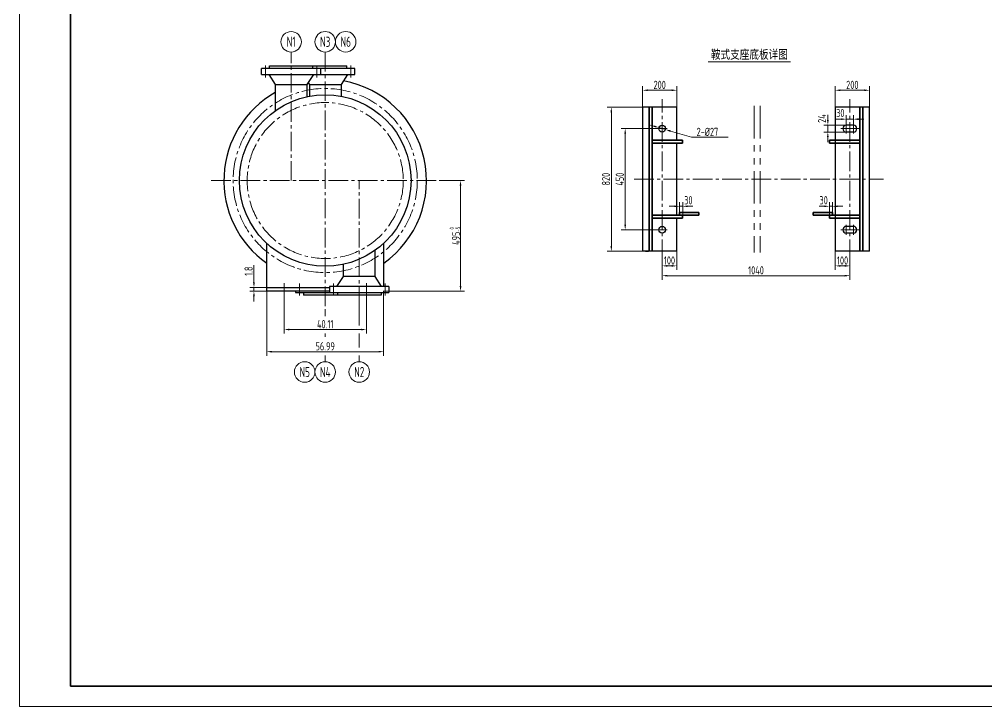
# Model space of a CAD drawing. Header units: millimetres. Extents: x 5765 to 6606, y -201 to 393.
# Drawn here: x 5765 to 6236.4, y -200.6 to 134.6 of the extents above; entities that cross this region are included whole.
import ezdxf
from ezdxf.enums import TextEntityAlignment as Align

# ---------------------------------------------------------------- set-up
doc = ezdxf.new("R2010")
doc.units = ezdxf.units.MM
doc.linetypes.add('CENTER2', pattern=[28.575, 19.05, -3.175, 3.175, -3.175])
doc.linetypes.add('PHANTOM2', pattern=[31.75, 15.875, -3.175, 3.175, -3.175, 3.175, -3.175])
for name, color, linetype, lineweight in [('1粗实线', 7, 'Continuous', 35), ('2细实线', 3, 'Continuous', 13), ('3中心线', 1, 'CENTER2', 13), ('5双点划线', 2, 'PHANTOM2', 13), ('7文本', 2, 'Continuous', 13), ('8标注', 3, 'Continuous', 13), ('9图表', 4, 'Continuous', 13)]:
    doc.layers.add(name, color=color, linetype=linetype, lineweight=lineweight)
doc.styles.add('lanpec', font='bpec_e.shx', dxfattribs={"width": 0.75, "bigfont": 'hztxt.shx'})
doc.styles.add('lanpec-dim', font='bpec_e.shx', dxfattribs={"width": 0.75})
doc.dimstyles.new('lanpec', dxfattribs={"dimtxt": 4, "dimasz": 2.5, "dimexe": 2, "dimexo": 0, "dimtad": 1, "dimdsep": 46, "dimtxsty": 'lanpec-dim', "dimcen": 2.5, "dimclrd": 256, "dimclre": 256, "dimclrt": 256, "dimazin": 0, "dimtfac": 1, "dimtmove": 0, "dimatfit": 3, "dimfxl": 1, "dimlwd": -1, "dimlwe": -1, "dimarcsym": 0})
doc.dimstyles.new('lanpec$0', dxfattribs={"dimscale": 10, "dimtxt": 4, "dimasz": 2.5, "dimexe": 2, "dimexo": 0, "dimtad": 1, "dimdec": 1, "dimdsep": 46, "dimtxsty": 'lanpec-dim', "dimcen": 0.09, "dimclrd": 256, "dimclre": 256, "dimclrt": 256, "dimadec": 1, "dimazin": 0, "dimtfac": 0.707, "dimtdec": 1, "dimtmove": 0, "dimatfit": 3, "dimfxl": 1, "dimarcsym": 0})
doc.dimstyles.new('lanpec$3', dxfattribs={"dimtxt": 4, "dimasz": 2.5, "dimexe": 2, "dimexo": 0, "dimtad": 1, "dimtih": 1, "dimtoh": 1, "dimdsep": 46, "dimtxsty": 'lanpec-dim', "dimcen": 2.5, "dimclrd": 256, "dimclre": 256, "dimclrt": 256, "dimazin": 0, "dimtfac": 1, "dimtmove": 0, "dimatfit": 3, "dimfxl": 1, "dimlwd": -1, "dimlwe": -1, "dimarcsym": 0})

# ---------------------------------------------------------------- blocks, each defined once
blk = doc.blocks.new('A1')
at = {"layer": '1粗实线'}
blk.add_lwpolyline([(-816, 10), (-10, 10), (-10, 584), (-816, 584)], close=True, dxfattribs=at)
at = {"layer": '9图表'}
blk.add_lwpolyline([(-841, 0), (0, 0), (0, 594), (-841, 594)], close=True, dxfattribs=at)
blk = doc.blocks.new('*D72')
at = {"layer": '8标注', "transparency": 16777216}
for p, q in [((5894.02, 0.08), (5894.02, -18.68)), ((5934.13, 0.08), (5934.13, -18.68)), ((5896.52, -16.68), (5931.63, -16.68))]:
    blk.add_line(p, q, dxfattribs=at)
for points in [[(5896.52, -16.27), (5896.52, -17.1), (5894.02, -16.68)], [(5931.63, -16.27), (5931.63, -17.1), (5934.13, -16.68)]]:
    blk.add_solid(points, dxfattribs=at)
at = {"layer": 'Defpoints', "color": 0, "transparency": 16777216}
for p in [(5894.02, 0.08), (5934.13, 0.08), (5934.13, -16.68)]:
    blk.add_point(p, dxfattribs=at)
at = {"layer": '8标注', "transparency": 16777216, "insert": (5914.07, -14.06), "char_height": 4, "attachment_point": 5, "style": 'lanpec-dim'}
blk.add_mtext('40.11', dxfattribs=at)
blk = doc.blocks.new('*D73')
at = {"layer": '8标注', "transparency": 16777216}
for p, q in [((5885.57, 4.3), (5885.57, -29.48)), ((5942.56, 2.13), (5942.56, -29.48)), ((5888.07, -27.48), (5940.06, -27.48))]:
    blk.add_line(p, q, dxfattribs=at)
for points in [[(5888.07, -27.07), (5888.07, -27.9), (5885.57, -27.48)], [(5940.06, -27.07), (5940.06, -27.9), (5942.56, -27.48)]]:
    blk.add_solid(points, dxfattribs=at)
at = {"layer": 'Defpoints', "color": 0, "transparency": 16777216}
for p in [(5885.57, 4.3), (5942.56, 2.13), (5942.56, -27.48)]:
    blk.add_point(p, dxfattribs=at)
at = {"layer": '8标注', "transparency": 16777216, "insert": (5914.07, -24.86), "char_height": 4, "attachment_point": 5, "style": 'lanpec-dim'}
blk.add_mtext('56.99', dxfattribs=at)
blk = doc.blocks.new('*D57')
at = {"layer": '8标注', "transparency": 16777216}
for p, q in [((5969.57, 55.96), (5982.03, 55.96)), ((5980.03, 53.46), (5980.03, 4.51)), ((5942.57, 2.01), (5982.03, 2.01))]:
    blk.add_line(p, q, dxfattribs=at)
for points in [[(5979.61, 53.46), (5980.45, 53.46), (5980.03, 55.96)], [(5979.61, 4.51), (5980.45, 4.51), (5980.03, 2.01)]]:
    blk.add_solid(points, dxfattribs=at)
at = {"layer": 'Defpoints', "color": 0, "transparency": 16777216}
for p in [(5969.57, 55.96), (5942.57, 2.01), (5980.03, 2.01)]:
    blk.add_point(p, dxfattribs=at)
at = {"layer": '8标注', "transparency": 16777216, "insert": (5977.3, 28.98), "char_height": 4, "attachment_point": 5, "rotation": 90, "style": 'lanpec-dim'}
blk.add_mtext('495{\\H0.525x;\\S 0^ -5;}', dxfattribs=at)
blk = doc.blocks.new('*D42')
at = {"layer": '8标注', "transparency": 16777216}
for p, q in [((6068.77, 91.74), (6068.77, 101.98)), ((6071.27, 99.98), (6082.9, 99.98)), ((6085.4, 91.74), (6085.4, 101.98))]:
    blk.add_line(p, q, dxfattribs=at)
for points in [[(6071.27, 100.4), (6071.27, 99.57), (6068.77, 99.98)], [(6082.9, 100.4), (6082.9, 99.57), (6085.4, 99.98)]]:
    blk.add_solid(points, dxfattribs=at)
at = {"layer": 'Defpoints', "color": 0, "transparency": 16777216}
for p in [(6085.4, 99.98), (6068.77, 91.74), (6085.4, 91.74)]:
    blk.add_point(p, dxfattribs=at)
at = {"layer": '8标注', "transparency": 16777216, "insert": (6077.08, 102.61), "char_height": 4, "attachment_point": 5, "style": 'lanpec-dim'}
blk.add_mtext('200', dxfattribs=at)
blk = doc.blocks.new('*D67')
at = {"layer": '8标注', "transparency": 16777216}
for p, q in [((6162.63, 91.74), (6162.63, 101.98)), ((6165.13, 99.98), (6176.76, 99.98)), ((6179.26, 91.74), (6179.26, 101.98))]:
    blk.add_line(p, q, dxfattribs=at)
for points in [[(6165.13, 100.4), (6165.13, 99.57), (6162.63, 99.98)], [(6176.76, 100.4), (6176.76, 99.57), (6179.26, 99.98)]]:
    blk.add_solid(points, dxfattribs=at)
at = {"layer": 'Defpoints', "color": 0, "transparency": 16777216}
for p in [(6179.26, 99.98), (6162.63, 91.74), (6179.26, 91.74)]:
    blk.add_point(p, dxfattribs=at)
at = {"layer": '8标注', "transparency": 16777216, "insert": (6170.95, 102.61), "char_height": 4, "attachment_point": 5, "style": 'lanpec-dim'}
blk.add_mtext('200', dxfattribs=at)
blk = doc.blocks.new('*D43')
at = {"layer": '8标注', "transparency": 16777216}
for p, q in [((6078.28, 17.7), (6078.28, 7.58)), ((6169.75, 17.7), (6169.75, 7.58)), ((6080.78, 9.58), (6167.25, 9.58))]:
    blk.add_line(p, q, dxfattribs=at)
for points in [[(6080.78, 9.99), (6080.78, 9.16), (6078.28, 9.58)], [(6167.25, 9.99), (6167.25, 9.16), (6169.75, 9.58)]]:
    blk.add_solid(points, dxfattribs=at)
at = {"layer": 'Defpoints', "color": 0, "transparency": 16777216}
for p in [(6078.28, 17.7), (6169.75, 17.7), (6169.75, 9.58)]:
    blk.add_point(p, dxfattribs=at)
at = {"layer": '8标注', "transparency": 16777216, "insert": (6124.02, 12.2), "char_height": 4, "attachment_point": 5, "style": 'lanpec-dim'}
blk.add_mtext('1040', dxfattribs=at)
blk = doc.blocks.new('*D44')
at = {"layer": '8标注', "transparency": 16777216}
for p, q in [((6159.02, 85.45), (6159.02, 87.95)), ((6168.01, 82.95), (6157.02, 82.95)), ((6159.02, 82.95), (6159.02, 79.62)), ((6168.01, 79.62), (6157.02, 79.62)), ((6159.02, 77.12), (6159.02, 74.62))]:
    blk.add_line(p, q, dxfattribs=at)
for points in [[(6158.6, 85.45), (6159.43, 85.45), (6159.02, 82.95)], [(6158.6, 77.12), (6159.43, 77.12), (6159.02, 79.62)]]:
    blk.add_solid(points, dxfattribs=at)
at = {"layer": 'Defpoints', "color": 0, "transparency": 16777216}
for p in [(6168.01, 82.95), (6159.02, 79.62), (6168.01, 79.62)]:
    blk.add_point(p, dxfattribs=at)
at = {"layer": '8标注', "transparency": 16777216, "insert": (6156.19, 86.17), "char_height": 4, "attachment_point": 5, "rotation": 90, "style": 'lanpec-dim'}
blk.add_mtext('24', dxfattribs=at)
blk = doc.blocks.new('*D45')
at = {"layer": '8标注', "transparency": 16777216}
for p, q in [((6165.51, 85.89), (6163.01, 85.89)), ((6168.01, 82.95), (6168.01, 87.89)), ((6171.48, 85.89), (6168.01, 85.89)), ((6171.48, 82.95), (6171.48, 87.89)), ((6173.98, 85.89), (6176.48, 85.89))]:
    blk.add_line(p, q, dxfattribs=at)
for points in [[(6165.51, 86.3), (6165.51, 85.47), (6168.01, 85.89)], [(6173.98, 86.3), (6173.98, 85.47), (6171.48, 85.89)]]:
    blk.add_solid(points, dxfattribs=at)
at = {"layer": 'Defpoints', "color": 0, "transparency": 16777216}
for p in [(6168.01, 85.89), (6168.01, 82.95), (6171.48, 82.95)]:
    blk.add_point(p, dxfattribs=at)
at = {"layer": '8标注', "transparency": 16777216, "insert": (6165.09, 88.89), "char_height": 4, "attachment_point": 5, "style": 'lanpec-dim'}
blk.add_mtext('30', dxfattribs=at)
blk = doc.blocks.new('*D46')
at = {"layer": '8标注', "transparency": 16777216}
for p, q in [((6075.79, 81.29), (6058.27, 81.29)), ((6060.27, 78.79), (6060.27, 34.47)), ((6075.79, 31.97), (6058.27, 31.97))]:
    blk.add_line(p, q, dxfattribs=at)
for points in [[(6059.85, 78.79), (6060.68, 78.79), (6060.27, 81.29)], [(6059.85, 34.47), (6060.68, 34.47), (6060.27, 31.97)]]:
    blk.add_solid(points, dxfattribs=at)
at = {"layer": 'Defpoints', "color": 0, "transparency": 16777216}
for p in [(6075.79, 81.29), (6060.27, 31.97), (6075.79, 31.97)]:
    blk.add_point(p, dxfattribs=at)
at = {"layer": '8标注', "transparency": 16777216, "insert": (6057.64, 56.63), "char_height": 4, "attachment_point": 5, "rotation": 90, "style": 'lanpec-dim'}
blk.add_mtext('450', dxfattribs=at)
blk = doc.blocks.new('*D47')
at = {"layer": '8标注', "transparency": 16777216}
for p, q in [((6068.77, 91.74), (6051.51, 91.74)), ((6053.51, 24.01), (6053.51, 89.24)), ((6068.77, 21.51), (6051.51, 21.51))]:
    blk.add_line(p, q, dxfattribs=at)
for points in [[(6053.09, 89.24), (6053.92, 89.24), (6053.51, 91.74)], [(6053.09, 24.01), (6053.92, 24.01), (6053.51, 21.51)]]:
    blk.add_solid(points, dxfattribs=at)
at = {"layer": 'Defpoints', "color": 0, "transparency": 16777216}
for p in [(6053.51, 91.74), (6068.77, 91.74), (6068.77, 21.51)]:
    blk.add_point(p, dxfattribs=at)
at = {"layer": '8标注', "transparency": 16777216, "insert": (6050.88, 56.63), "char_height": 4, "attachment_point": 5, "rotation": 90, "style": 'lanpec-dim'}
blk.add_mtext('820', dxfattribs=at)
blk = doc.blocks.new('*D48')
at = {"layer": '8标注', "transparency": 16777216}
for p, q in [((6078.28, 21.51), (6078.28, 12.35)), ((6085.4, 21.51), (6085.4, 12.35)), ((6080.78, 14.35), (6082.9, 14.35))]:
    blk.add_line(p, q, dxfattribs=at)
for points in [[(6080.78, 14.77), (6080.78, 13.93), (6078.28, 14.35)], [(6082.9, 14.77), (6082.9, 13.93), (6085.4, 14.35)]]:
    blk.add_solid(points, dxfattribs=at)
at = {"layer": 'Defpoints', "color": 0, "transparency": 16777216}
for p in [(6078.28, 21.51), (6085.4, 21.51), (6085.4, 14.35)]:
    blk.add_point(p, dxfattribs=at)
at = {"layer": '8标注', "transparency": 16777216, "insert": (6081.84, 16.98), "char_height": 4, "attachment_point": 5, "style": 'lanpec-dim'}
blk.add_mtext('100', dxfattribs=at)
blk = doc.blocks.new('*D49')
at = {"layer": '8标注', "transparency": 16777216}
for p, q in [((6162.63, 21.51), (6162.63, 12.35)), ((6169.75, 21.51), (6169.75, 12.35)), ((6167.25, 14.35), (6165.13, 14.35))]:
    blk.add_line(p, q, dxfattribs=at)
for points in [[(6165.13, 14.77), (6165.13, 13.93), (6162.63, 14.35)], [(6167.25, 14.77), (6167.25, 13.93), (6169.75, 14.35)]]:
    blk.add_solid(points, dxfattribs=at)
at = {"layer": 'Defpoints', "color": 0, "transparency": 16777216}
for p in [(6162.63, 21.51), (6169.75, 21.51), (6162.63, 14.35)]:
    blk.add_point(p, dxfattribs=at)
at = {"layer": '8标注', "transparency": 16777216, "insert": (6166.19, 16.98), "char_height": 4, "attachment_point": 5, "style": 'lanpec-dim'}
blk.add_mtext('100', dxfattribs=at)
blk = doc.blocks.new('*D68')
at = {"layer": '8标注', "transparency": 16777216}
for p, q in [((6074.29, 82.46), (6071.89, 83.17)), ((6076.69, 81.76), (6079.88, 80.82)), ((6092.64, 77.06), (6082.28, 80.11)), ((6105.83, 77.06), (6092.64, 77.06))]:
    blk.add_line(p, q, dxfattribs=at)
for points in [[(6074.41, 82.86), (6074.17, 82.06), (6076.69, 81.76)], [(6082.4, 80.51), (6082.16, 79.71), (6079.88, 80.82)]]:
    blk.add_solid(points, dxfattribs=at)
at = {"layer": 'Defpoints', "color": 0, "transparency": 16777216}
for p in [(6076.69, 81.76), (6079.88, 80.82)]:
    blk.add_point(p, dxfattribs=at)
at = {"layer": '8标注', "transparency": 16777216, "insert": (6100.33, 79.69), "char_height": 4, "attachment_point": 5, "style": 'lanpec-dim'}
blk.add_mtext('2-%%C27', dxfattribs=at)
blk = doc.blocks.new('*D69')
at = {"layer": '8标注', "transparency": 16777216}
for p, q in [((6084.27, 43.41), (6081.77, 43.41)), ((6086.77, 40.31), (6086.77, 45.41)), ((6086.77, 43.41), (6088.27, 43.41)), ((6088.27, 39.04), (6088.27, 45.41)), ((6090.77, 43.41), (6093.27, 43.41))]:
    blk.add_line(p, q, dxfattribs=at)
for points in [[(6084.27, 43.82), (6084.27, 42.99), (6086.77, 43.41)], [(6090.77, 43.82), (6090.77, 42.99), (6088.27, 43.41)]]:
    blk.add_solid(points, dxfattribs=at)
at = {"layer": 'Defpoints', "color": 0, "transparency": 16777216}
for p in [(6088.27, 43.41), (6086.77, 40.31), (6088.27, 39.04)]:
    blk.add_point(p, dxfattribs=at)
at = {"layer": '8标注', "transparency": 16777216, "insert": (6091.05, 46.36), "char_height": 4, "attachment_point": 5, "style": 'lanpec-dim'}
blk.add_mtext('30', dxfattribs=at)
blk = doc.blocks.new('*D50')
at = {"layer": '8标注', "transparency": 16777216}
for p, q in [((6157.26, 43.41), (6154.76, 43.41)), ((6159.76, 39.04), (6159.76, 45.41)), ((6161.26, 43.41), (6159.76, 43.41)), ((6161.26, 40.31), (6161.26, 45.41)), ((6163.76, 43.41), (6166.26, 43.41))]:
    blk.add_line(p, q, dxfattribs=at)
for points in [[(6157.26, 43.82), (6157.26, 42.99), (6159.76, 43.41)], [(6163.76, 43.82), (6163.76, 42.99), (6161.26, 43.41)]]:
    blk.add_solid(points, dxfattribs=at)
at = {"layer": 'Defpoints', "color": 0, "transparency": 16777216}
for p in [(6159.76, 43.41), (6159.76, 39.04), (6161.26, 40.31)]:
    blk.add_point(p, dxfattribs=at)
at = {"layer": '8标注', "transparency": 16777216, "insert": (6156.98, 46.36), "char_height": 4, "attachment_point": 5, "style": 'lanpec-dim'}
blk.add_mtext('30', dxfattribs=at)
blk = doc.blocks.new('*U41')
at = {"layer": '2细实线'}
blk.add_line((-20, 0), (20, 0), dxfattribs=at)
at = {"layer": '7文本', "style": 'lanpec', "width": 0.75}
for tag, height, p in [('节点图名称', 5, (0, 3.5)), ('比例', 4, (0, -3.25))]:
    blk.add_attdef(tag, text='', height=height, dxfattribs=at).set_placement(p, align=Align.MIDDLE_CENTER)
blk = doc.blocks.new('*D78')
at = {"layer": '8标注', "transparency": 16777216}
for p, q in [((5879.35, 6.31), (5879.35, 14.73)), ((5885.57, 3.81), (5877.35, 3.81)), ((5885.57, 2.01), (5877.35, 2.01)), ((5879.35, 2.01), (5879.35, 3.81)), ((5879.35, -0.49), (5879.35, -2.99))]:
    blk.add_line(p, q, dxfattribs=at)
for points in [[(5878.93, 6.31), (5879.77, 6.31), (5879.35, 3.81)], [(5878.93, -0.49), (5879.77, -0.49), (5879.35, 2.01)]]:
    blk.add_solid(points, dxfattribs=at)
at = {"layer": 'Defpoints', "color": 0, "transparency": 16777216}
for p in [(5879.35, 2.01), (5885.57, 3.81), (5885.57, 2.01)]:
    blk.add_point(p, dxfattribs=at)
at = {"layer": '8标注', "transparency": 16777216, "insert": (5876.72, 11.77), "char_height": 4, "attachment_point": 5, "rotation": 90, "style": 'lanpec-dim'}
blk.add_mtext('1.8', dxfattribs=at)
blk = doc.blocks.new('管口号')
at = {"layer": '2细实线'}
blk.add_circle((0, 5), 5, dxfattribs=at)
at = {"layer": '7文本', "style": 'lanpec', "width": 0.75}
blk.add_attdef('N', text='', height=5, dxfattribs=at).set_placement((0, 5), align=Align.MIDDLE_CENTER)

msp = doc.modelspace()

# ---------------------------------------------------------------- linework, layer by layer
at = {"ltscale": 0.5}
for p, q in [((5883.007, 107.617), (5883.007, 110.514)), ((5911.96, 110.514), (5883.007, 110.514)), ((5886.869, 111.892), (5908.097, 111.892)), ((5886.869, 110.514), (5886.869, 111.892)), ((5928.55, 110.514), (5899.597, 110.514)), ((5903.459, 111.892), (5924.687, 111.892)), ((5908.097, 110.514), (5908.097, 111.892)), ((5911.96, 107.617), (5911.96, 110.514)), ((5924.687, 110.514), (5924.687, 111.892)), ((5928.55, 107.617), (5928.55, 110.514)), ((5883.007, 107.617), (5911.96, 107.617)), ((5886.569, 107.617), (5889.766, 102.8)), ((5899.597, 107.617), (5928.55, 107.617)), ((5908.398, 107.617), (5905.2, 102.8)), ((5924.988, 107.617), (5921.791, 102.8)), ((5889.766, 102.8), (5905.2, 102.8)), ((5889.766, 102.8), (5889.766, 89.983)), ((5905.2, 102.8), (5905.2, 96.822)), ((5905.778, 103.67), (5906.356, 102.8)), ((5906.356, 102.8), (5921.791, 102.8)), ((5906.356, 102.8), (5906.356, 97.08)), ((5921.791, 102.8), (5921.791, 97.08)), ((5885.573, 2.009), (5885.573, 25.331)), ((5942.573, 4.303), (5942.573, 25.331)), ((5938.381, 9.12), (5938.381, 21.937)), ((5922.946, 9.12), (5922.946, 15.098)), ((5919.749, 4.303), (5922.946, 9.12)), ((5938.381, 9.12), (5922.946, 9.12)), ((5941.578, 4.303), (5938.381, 9.12)), ((5885.573, 3.809), (5916.187, 3.809)), ((5885.573, 2.009), (5885.573, 3.809)), ((5916.187, 2.009), (5885.573, 2.009)), ((5899.597, 2.009), (5899.597, 1.406)), ((5899.597, 1.406), (5928.55, 1.406)), ((5903.459, 1.406), (5903.459, 0.028)), ((5924.687, 0.028), (5903.459, 0.028)), ((5945.14, 4.303), (5916.187, 4.303)), ((5916.187, 4.303), (5916.187, 1.406)), ((5916.187, 1.406), (5945.14, 1.406)), ((5920.049, 1.406), (5920.049, 0.028)), ((5941.278, 0.028), (5920.049, 0.028)), ((5941.278, 1.406), (5941.278, 0.028)), ((5945.14, 4.303), (5945.14, 1.406))]:
    msp.add_line(p, q, dxfattribs=at)
for p, q in [((6085.401, 91.743), (6068.769, 91.743)), ((6068.769, 91.743), (6068.769, 21.51)), ((6085.401, 75.695), (6085.401, 91.743)), ((6179.262, 91.743), (6162.63, 91.743)), ((6162.63, 91.743), (6162.63, 21.51)), ((6179.262, 21.51), (6179.262, 91.743)), ((6171.481, 82.95), (6168.012, 82.95)), ((6171.481, 79.623), (6168.012, 79.623)), ((6085.401, 39.042), (6085.401, 74.21)), ((6085.401, 21.51), (6085.401, 37.558)), ((6171.481, 33.629), (6168.012, 33.629)), ((6171.481, 30.303), (6168.012, 30.303)), ((6085.401, 21.51), (6068.769, 21.51)), ((6070.209, 21.51), (6071.649, 21.51)), ((6179.262, 21.51), (6162.63, 21.51))]:
    msp.add_line(p, q)
msp.add_circle((5914.073, 55.96), 41.814, dxfattribs=at)
at = {"ltscale": 2}
for centre in [(6078.285, 81.286), (6078.285, 31.966)]:
    msp.add_circle(centre, 1.663, dxfattribs=at)
at = {"ltscale": 0.5}
for start, end in [(305.25487, 79.56444), (119.49186, 234.74513)]:
    msp.add_arc((5914.073, 55.96), 49.375, start, end, dxfattribs=at)
for centre, start, end in [((6168.012, 81.286), 90, 270), ((6171.481, 81.286), 270, 90), ((6168.012, 31.966), 90, 270), ((6171.481, 31.966), 270, 90)]:
    msp.add_arc(centre, 1.663, start, end)
at = {"layer": '1粗实线'}
for p, q in [((6071.995, 91.743), (6071.995, 21.51)), ((6073.357, 91.743), (6073.357, 21.51)), ((6174.674, 91.743), (6174.674, 21.51)), ((6176.036, 91.743), (6176.036, 21.51)), ((6073.357, 75.695), (6088.266, 75.695)), ((6088.266, 75.695), (6088.266, 74.21)), ((6174.674, 75.695), (6159.764, 75.695)), ((6159.764, 75.695), (6159.764, 74.21)), ((6073.357, 74.21), (6088.266, 74.21)), ((6174.674, 74.21), (6159.764, 74.21)), ((6073.357, 39.042), (6088.266, 39.042)), ((6086.097, 39.042), (6096.108, 39.042)), ((6086.774, 39.042), (6086.774, 40.311)), ((6086.774, 40.311), (6096.108, 40.311)), ((6088.266, 37.558), (6088.266, 39.042)), ((6096.108, 40.311), (6096.108, 39.042)), ((6161.257, 40.311), (6151.923, 40.311)), ((6151.923, 40.311), (6151.923, 39.042)), ((6161.934, 39.042), (6151.923, 39.042)), ((6174.674, 39.042), (6159.764, 39.042)), ((6159.764, 37.558), (6159.764, 39.042)), ((6161.257, 40.311), (6161.257, 39.042)), ((6073.357, 37.558), (6088.266, 37.558)), ((6174.674, 37.558), (6159.764, 37.558))]:
    msp.add_line(p, q, dxfattribs=at)
at = {"layer": '2细实线'}
msp.add_line((6104.372, 77.06), (6110.379, 77.06), dxfattribs=at)
at = {"layer": '2细实线', "ltscale": 0.5}
for p, q in [((5914.073, -10.112), (5914.073, -6.693)), ((5930.663, -14.683), (5930.663, -5.342)), ((5914.073, -20.231), (5914.073, -18.683)), ((5930.663, -25.382), (5930.663, -18.683)), ((5914.073, -29.382), (5914.073, -32.387)), ((5930.663, -29.382), (5930.663, -32.387))]:
    msp.add_line(p, q, dxfattribs=at)
at = {"layer": '3中心线', "ltscale": 0.5}
for p, q in [((5897.483, 55.96), (5897.483, 118.613)), ((5914.073, 118.613), (5914.073, -6.693)), ((5884.922, 111.971), (5884.922, 106.177)), ((5910.044, 111.971), (5910.044, 106.177)), ((5926.634, 111.971), (5926.634, 106.177)), ((6078.285, 17.697), (6078.285, 95.556)), ((6169.746, 17.697), (6169.746, 95.556)), ((6064.679, 56.626), (6186.081, 56.626)), ((5858.574, 55.96), (5969.572, 55.96)), ((5930.663, -5.342), (5930.663, 55.96)), ((5894.016, 0.078), (5894.016, 5.872)), ((5901.512, -0.051), (5901.512, 5.743)), ((5918.103, -0.051), (5918.103, 5.743)), ((5934.131, 0.078), (5934.131, 5.872)), ((5943.224, -0.051), (5943.224, 5.743))]:
    msp.add_line(p, q, dxfattribs=at)
at = {"layer": '3中心线'}
for p, q in [((6080.779, 81.286), (6075.79, 81.286)), ((6165.297, 81.286), (6174.195, 81.286)), ((6168.012, 78.882), (6168.012, 83.69)), ((6171.481, 78.882), (6171.481, 83.69)), ((6168.012, 34.37), (6168.012, 29.562)), ((6171.481, 34.37), (6171.481, 29.562)), ((6080.779, 31.966), (6075.79, 31.966)), ((6165.297, 31.966), (6174.195, 31.966))]:
    msp.add_line(p, q, dxfattribs=at)
at = {"layer": '3中心线', "ltscale": 0.5}
for radius in [44.875, 38.028]:
    msp.add_circle((5914.073, 55.96), radius, dxfattribs=at)
at = {"layer": '5双点划线'}
for p, q in [((6123.143, 92.312), (6123.143, 20.94)), ((6126, 92.312), (6126, 20.94))]:
    msp.add_line(p, q, dxfattribs=at)

# ---------------------------------------------------------------- block references
msp.add_blockref('*U41', (6120.768, 113.818)).add_auto_attribs({'节点图名称': '鞍式支座底板详图'})
at = {"layer": '2细实线'}
msp.add_blockref('A1', (6606.028, -200.559), dxfattribs=at)
at = {"layer": '8标注'}
for p, values in [((5897.483, 118.613), {'N': 'N1'}), ((5914.067, 118.618), {'N': 'N3'}), ((5924.067, 118.618), {'N': 'N6'})]:
    msp.add_blockref('管口号', p, dxfattribs=at).add_auto_attribs(values)
ref = msp.add_blockref('管口号', (5904.073, -32.387), dxfattribs=dict(at, rotation=179.999999998095))
ref.add_attrib('N', 'N5', dxfattribs={"layer": '7文本', "height": 5, "rotation": 360, "style": 'lanpec', "width": 0.75}).set_placement((5904.073, -37.387), align=Align.MIDDLE_CENTER)
ref = msp.add_blockref('管口号', (5914.073, -32.387), dxfattribs=dict(at, xscale=-1, rotation=180))
ref.add_attrib('N', 'N4', dxfattribs={"layer": '7文本', "height": 5, "style": 'lanpec', "width": 0.75}).set_placement((5914.073, -37.387), align=Align.MIDDLE_CENTER)
ref = msp.add_blockref('管口号', (5930.663, -32.387), dxfattribs=dict(at, rotation=179.999999998095))
ref.add_attrib('N', 'N2', dxfattribs={"layer": '7文本', "height": 5, "rotation": 360, "style": 'lanpec', "width": 0.75}).set_placement((5930.663, -37.387), align=Align.MIDDLE_CENTER)

# ---------------------------------------------------------------- dimensions: what is measured, and where the dimension line sits
for base, p1, p2, text, picture, middle in [((6085.401, 99.983), (6068.769, 91.743), (6085.401, 91.743), '200', '*D42', (6077.085, 102.608)), ((6179.262, 99.983), (6162.63, 91.743), (6179.262, 91.743), '200', '*D67', (6170.946, 102.608)), ((6162.63, 14.35), (6169.746, 21.51), (6162.63, 21.51), '100', '*D49', (6166.188, 16.975)), ((6169.746, 9.575), (6078.285, 17.697), (6169.746, 17.697), '1040', '*D43', (6124.015, 12.2))]:
    dim = msp.add_linear_dim(base=base, p1=p1, p2=p2, text=text, dimstyle='lanpec', dxfattribs=at)
    dim.commit()
    dim.dimension.update_dxf_attribs({"geometry": picture, "text_midpoint": middle})
for base, p1, p2, angle, text, picture, middle in [((6053.508, 91.743), (6068.769, 21.51), (6068.769, 91.743), 90, '820', '*D47', (6050.883, 56.626)), ((6060.266, 31.966), (6075.79, 81.286), (6075.79, 31.966), 90, '450', '*D46', (6057.641, 56.626)), ((5980.029, 2.009), (5969.572, 55.96), (5942.573, 2.009), 90, '495{\\H0.525x;\\S 0^ -5;}', '*D57', (5977.304, 28.985)), ((6085.401, 14.35), (6078.285, 21.51), (6085.401, 21.51), 180, '100', '*D48', (6081.843, 16.975))]:
    dim = msp.add_linear_dim(base=base, p1=p1, p2=p2, angle=angle, text=text, dimstyle='lanpec', dxfattribs=at)
    dim.commit()
    dim.dimension.update_dxf_attribs({"geometry": picture, "text_midpoint": middle})
for base, p1, p2, angle, text, picture, middle in [((6168.012, 85.886), (6171.481, 82.95), (6168.012, 82.95), 180, '30', '*D45', (6165.09, 88.889)), ((6159.016, 79.623), (6168.012, 82.95), (6168.012, 79.623), 90, '24', '*D44', (6156.187, 86.168)), ((6159.764, 43.407), (6161.257, 40.311), (6159.764, 39.042), 180, '30', '*D50', (6156.976, 46.356))]:
    dim = msp.add_linear_dim(base=base, p1=p1, p2=p2, angle=angle, text=text, dimstyle='lanpec', override={"dimtmove": 2}, dxfattribs=at)
    dim.commit()
    dim.dimension.update_dxf_attribs({"geometry": picture, "text_midpoint": middle, "dimtype": 160})
dim = msp.add_diameter_dim_2p(p1=(6076.689, 81.756), p2=(6079.88, 80.817), text='2-%%C27', dimstyle='lanpec$3', dxfattribs=at)
dim.commit()
dim.dimension.update_dxf_attribs({"geometry": '*D68', "text_midpoint": (6100.333, 77.06), "dimtype": 163})
dim = msp.add_linear_dim(base=(6088.266, 43.407), p1=(6086.774, 40.311), p2=(6088.266, 39.042), text='30', dimstyle='lanpec', override={"dimtmove": 2}, dxfattribs=at)
dim.commit()
dim.dimension.update_dxf_attribs({"geometry": '*D69', "text_midpoint": (6091.054, 46.356), "dimtype": 160})
dim = msp.add_linear_dim(base=(5879.35, 2.009), p1=(5885.573, 3.809), p2=(5885.573, 2.009), angle=90, dimstyle='lanpec$0', override={"dimscale": 1, "dimdec": 2, "dimcen": 2.5, "dimadec": 2, "dimtfac": 1, "dimtdec": 2, "dimlwd": 65535, "dimlwe": 65535}, dxfattribs=at)
dim.commit()
dim.dimension.update_dxf_attribs({"geometry": '*D78', "text_midpoint": (5879.35, 11.767), "dimtype": 160})
for base, p1, p2, picture, middle in [((5942.564, -27.484), (5885.573, 4.303), (5942.564, 2.126), '*D73', (5914.069, -24.859)), ((5934.1307, -16.6834), (5894.016, 0.0778), (5934.1307, 0.0778), '*D72', (5914.0733, -14.0584))]:
    dim = msp.add_linear_dim(base=base, p1=p1, p2=p2, dimstyle='lanpec', dxfattribs=at)
    dim.commit()
    dim.dimension.update_dxf_attribs({"geometry": picture, "text_midpoint": middle})

doc.saveas('drawing.dxf')
